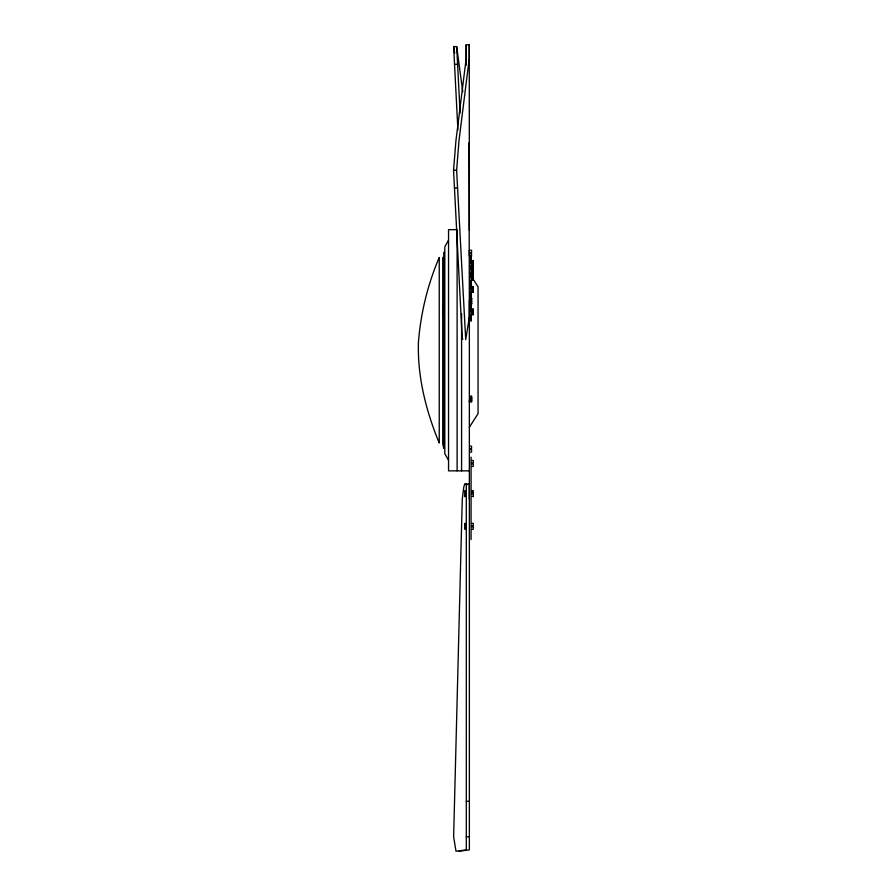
<?xml version="1.0" encoding="UTF-8"?>
<svg xmlns="http://www.w3.org/2000/svg" width="896" height="896" viewBox="0 0 896 896"><rect width="100%" height="100%" fill="white"/><g stroke="black" fill="none" stroke-linecap="round" stroke-linejoin="round"><path stroke-width="1.34" d="M466.155 523.421L465.058 523.421L465.058 525.784L466.155 525.784L466.155 526.904L465.058 526.904L465.058 529.256L466.155 529.267M465.058 496.25L465.058 494.144L466.155 494.155L466.155 490.515L465.058 490.672L465.058 493.035L466.155 493.035L466.155 494.155M466.155 526.904L466.155 525.784M466.301 526.344L466.301 528.998M469.347 230.429L469.269 44.8L466.211 44.8L466.211 58.307L455.907 140.93L453.555 170.206L462.202 338.285L462.84 339.282M469.269 44.8L469.269 58.307L458.965 140.93L456.624 170.206L465.707 339.651L469.358 317.307M469.358 499.363L469.358 483.851L467.869 483.818L467.544 484.635M469.358 402.136L469.358 400.602M469.37 320.88L469.022 142.688M469.358 255.898L469.358 250.174M471.554 401.005L470.456 400.602M470.456 250.174L471.554 250.331L471.554 252.683L470.456 252.683L470.456 253.803L471.554 253.803L471.554 256.166L470.456 256.166M471.072 266.683L471.072 269.752M471.061 260.277L471.061 263.346M471.072 286.272L471.072 289.33M471.072 274.176L471.072 272.216M471.072 260.579L471.072 256.626M473.278 314.586L473.278 309.266M473.267 291.995L473.267 286.675M473.267 279.899L472.17 280.045L473.267 279.485L473.267 274.994L472.17 274.994M473.267 274.579L473.267 280.437M473.267 272.418L472.17 272.563L473.267 272.003L473.267 267.512L472.17 267.098M473.267 267.098L472.17 266.952M473.256 260.68L473.267 273.75L472.17 273.493M473.267 275.117L472.17 275.296L472.17 276.259L473.267 276.248M473.267 267.613L472.17 267.814L472.17 268.778L473.267 268.744M473.267 267.008L472.17 266.739M473.267 260.87L472.158 261.094M443.072 317.173L443.766 301.235M448.549 240.195L444.808 246.792L444.808 453.712L448.549 460.309M469.358 427.269L478.061 413.65L478.061 286.854L472.987 278.914M459.043 851.2L469.358 849.912L469.358 300.563M457.901 129.976L453.634 46.592L456.691 46.592L462.762 91.75M454.53 64.299L457.598 64.299M453.555 170.206L456.624 170.206M454.474 187.97L457.531 187.97M472.158 260.534L473.256 260.534M473.256 262.36L472.158 262.36L472.158 261.397L473.256 261.397M472.17 261.688L473.267 261.688M472.17 261.99L473.267 261.99M472.158 262.584L473.256 262.584M472.17 262.965L473.267 262.965M472.158 263.144L473.267 263.178M473.256 263.547L472.158 263.547L472.158 261.397M472.17 263.726L473.267 263.726M472.158 264.107L473.267 264.141M472.158 264.32L473.256 264.32M472.17 264.701L473.267 264.701M472.17 264.902L473.267 264.902M472.158 265.294L473.256 265.294M473.267 265.877L472.17 265.462M473.267 266.19L472.158 266.146L473.256 265.586L473.256 261.094M472.17 268.43L473.267 268.43M473.267 268.99L472.17 268.99L472.17 267.814M472.17 269.55L473.267 269.55M472.17 269.707L473.267 269.707M472.17 269.954L473.267 269.92M472.17 270.514L473.267 270.48M472.17 270.738L473.267 270.883M472.17 271.443L473.267 271.443M472.17 271.656L473.267 271.656M472.17 271.701L473.267 271.701M473.267 272.619L472.17 272.216M472.17 272.933L473.267 272.933M473.267 274.434L472.17 274.59M472.17 275.934L473.267 275.934M473.267 276.483L472.17 276.483L472.17 275.296M472.17 277.043L473.267 277.043M472.17 277.222L473.267 277.222M472.17 277.446L473.267 277.424M472.17 278.006L473.267 277.984M472.17 278.219L473.267 278.219M472.17 278.398L473.267 278.398M472.17 278.958L473.267 278.958M472.17 279.194L473.267 279.16M472.17 286.53L473.267 286.53M472.17 287.09L473.267 287.09L473.267 291.581L472.17 292.141L473.267 292.141M473.267 288.355L472.17 288.355L472.17 287.392L473.267 287.392M472.17 288.568L473.267 288.568M472.17 289.128L473.267 289.128M473.267 289.542L472.17 289.542L472.17 287.392M472.17 290.102L473.267 290.102M472.17 290.315L473.267 290.315M472.17 291.278L473.267 291.278M470.456 298.301L471.554 298.301M470.456 298.861L471.554 298.861M470.456 299.163L471.554 299.163L471.554 298.043L471.554 304.181L471.554 303.061L470.456 303.061M470.456 300.138L471.554 300.138M470.456 300.35L471.554 300.35M470.456 300.91L471.554 300.91M470.456 301.314L471.554 301.314M470.456 301.874L471.554 301.874M470.456 302.086L471.554 302.086M470.456 303.363L471.554 303.363M470.456 303.923L471.554 303.923M472.181 309.12L473.278 309.12M473.278 310.946L472.181 310.386L473.278 309.982M473.278 311.158L472.181 311.158L472.181 309.982M472.181 311.718L473.278 311.718M472.181 312.133L473.278 312.133M472.181 312.693L473.278 312.693M472.181 312.906L473.278 312.906M472.181 313.869L473.278 313.869M473.278 314.731L472.181 314.731L473.278 314.171L473.278 309.68L472.181 309.266M470.456 397.13L471.554 397.13M470.456 398.093L471.554 398.093M470.456 398.306L471.554 398.306M470.456 399.269L471.554 399.269L471.554 402.136L470.456 401.878M470.456 399.829L471.554 399.829M470.456 400.042L471.554 400.042M470.456 401.318L471.554 401.318L471.554 396.816L470.456 396.256L471.554 395.998L471.554 398.866L470.456 398.866L470.456 401.005M457.106 470.859L457.106 229.656L448.549 229.656L448.549 470.848L469.358 470.848M472.17 490.672L473.267 490.672L473.267 493.035L472.17 493.024M465.058 496.507L466.155 496.518M472.17 496.518L473.267 496.507M466.301 801.293L469.358 801.293M466.301 836.763L469.358 836.763M442.736 443.99L443.766 448.28L443.766 252.224M453.634 46.592L454.698 53.346M456.691 46.592L460.096 113.21M473.256 261.811L473.256 264.88M473.267 268.229L473.267 271.286M473.267 275.71L473.267 278.779M473.267 287.806L473.267 290.864M473.278 310.397L473.278 313.454M466.211 44.8L466.222 65.341M466.301 490.515L466.301 495.13M465.058 490.941L465.058 493.035M465.058 523.678L465.058 525.784M465.058 528.998L465.058 526.904M473.267 496.518L473.267 494.144L472.17 494.155L472.17 490.515M472.17 460.398L473.267 460.555L473.267 462.93L472.17 462.918L472.17 464.05L473.267 464.038L473.267 466.413L472.17 466.558M472.17 523.275L473.267 523.421L473.267 525.784L472.17 525.784L472.17 526.904L473.267 526.904L473.267 529.267L472.17 529.413M471.061 257.208L471.061 255.416L471.083 321.171L471.083 314.742M471.072 274.355L471.072 277.245M471.083 280.414L471.083 285.914M471.083 291.402L471.083 311.92M471.072 256.771L471.072 259.896M471.072 265.462L471.072 266.594M471.072 457.162L471.072 539.582M470.456 446.085L471.554 446.242L471.554 448.605L470.456 448.605L470.456 449.714L471.554 449.714L471.554 452.077L470.456 452.222M465.058 494.144L465.058 496.518M461.586 313.51L461.586 470.859M442.736 257.466L442.736 443.038M466.301 483.851L466.301 849.912L455.986 851.2L453.634 836.763L462.258 499.296L463.848 486.763L464.811 483.818L466.301 483.851M418.432 342.294C417.334 376.824 426.126 411.264 439.242 443.038L439.242 257.466C427.75 284.357 420.694 313.13 418.432 342.294"/></g></svg>
